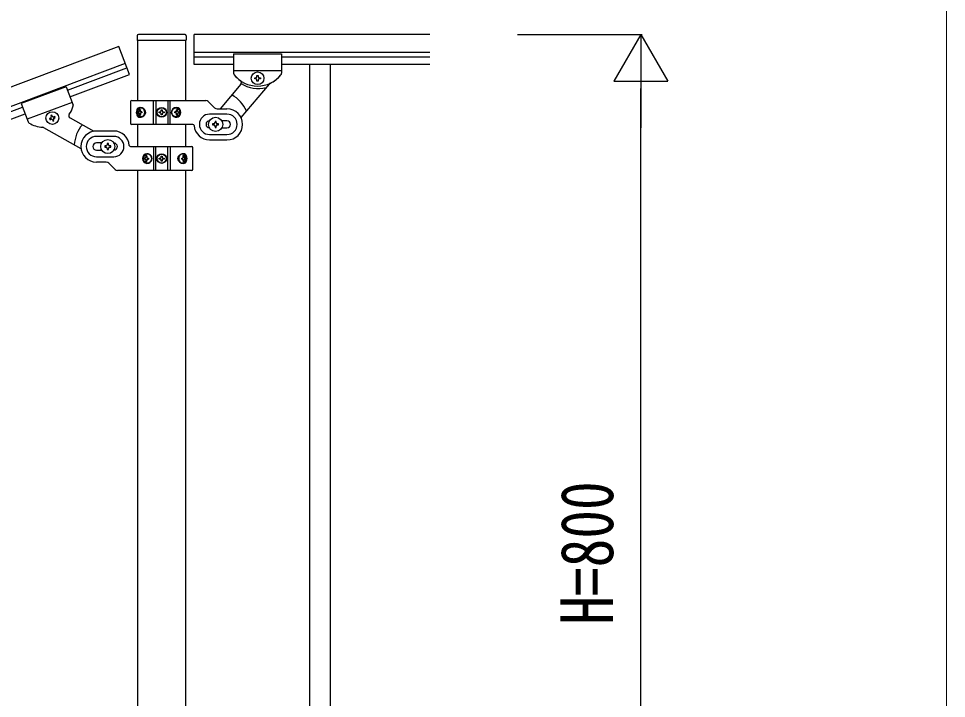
# Model space of a CAD drawing. Units: millimetres, scale not verified. Extents: x -4015 to 4015, y -2862 to 2860.
# Drawn here: x 3060 to 3835, y 1206 to 1774 of the extents above; entities that cross this region are included whole.
import ezdxf
from ezdxf.enums import TextEntityAlignment as Align

# ---------------------------------------------------------------- set-up
doc = ezdxf.new("R2010")
doc.units = ezdxf.units.MM
doc.header["$LTSCALE"] = 10
doc.layers.add('0-3_YKK_A1', color=4, linetype='Continuous')
doc.layers.add('0-4_YKK_D', color=6, linetype='Continuous')
doc.layers.add('0-5_YKK_ZWAK', color=92, linetype='Continuous', lineweight=18)
doc.styles.add('ＭＳ ゴシック', font='')
doc.styles.get('ＭＳ ゴシック').set_extended_font_data('MS Gothic')

msp = doc.modelspace()

# ---------------------------------------------------------------- linework, layer by layer
at = {"layer": '0-3_YKK_A1'}
for p, q in [((3159.19, 1759.1), (3159.19, 1755.6)), ((3199.19, 1760.1), (3160.19, 1760.1)), ((3200.19, 1759.1), (3200.19, 1755.6)), ((3206.69, 1735.14), (3206.69, 1760.14)), ((3403.54, 1760.14), (3206.69, 1760.14)), ((3159.44, 1755.1), (3159.44, 1704.9)), ((3199.69, 1755.1), (3159.69, 1755.1)), ((3199.94, 1704.9), (3199.94, 1755.1)), ((3144.03, 1750.06), (2363.11, 1457.16)), ((3152.77, 1726.77), (3144.03, 1750.06)), ((3403.54, 1745.14), (3206.69, 1745.14)), ((3239.69, 1744.14), (3239.69, 1727.82)), ((3239.69, 1744.14), (3279.69, 1744.14)), ((3239.69, 1744.14), (3239.69, 1727.8)), ((3239.69, 1744.14), (3279.69, 1744.14)), ((3279.69, 1744.14), (3279.69, 1727.82)), ((3279.69, 1744.14), (3279.69, 1727.82)), ((3149.3, 1736.02), (2368.37, 1443.11)), ((3239.69, 1741.14), (3206.69, 1741.14)), ((3239.69, 1735.14), (3206.69, 1735.14)), ((3403.54, 1741.14), (3279.69, 1741.14)), ((3403.54, 1735.14), (3279.69, 1735.14)), ((3303.19, 1735.14), (3303.19, 1075.14)), ((3320.19, 1735.14), (3320.19, 1075.14)), ((3100.98, 1713.75), (3150.66, 1732.38)), ((3239.69, 1730.14), (3279.69, 1730.14)), ((3239.69, 1730.14), (3279.69, 1730.14)), ((3103.08, 1708.13), (3152.77, 1726.77)), ((3258.25, 1723.16), (3257.29, 1723.16)), ((3261.13, 1724.12), (3262.09, 1724.12)), ((3099.92, 1716.56), (3062.47, 1702.51)), ((3099.92, 1716.56), (3105.66, 1701.26)), ((3245.71, 1718.75), (3228.45, 1698.18)), ((3269.26, 1718.82), (3245.84, 1690.9)), ((3153.69, 1704.14), (3153.69, 1686.14)), ((3154.69, 1705.14), (3216.45, 1705.14)), ((3172.74, 1685.14), (3172.74, 1705.14)), ((3174.69, 1705.14), (3174.69, 1685.14)), ((3184.69, 1705.14), (3184.69, 1685.14)), ((3186.63, 1685.14), (3186.63, 1705.14)), ((3223.81, 1699.02), (3218.57, 1704.26)), ((2415.66, 1456.57), (3063.57, 1699.59)), ((3062.47, 1702.51), (3068.2, 1687.23)), ((3104.84, 1703.45), (3067.39, 1689.4)), ((3161.98, 1697.35), (3161.36, 1697.35)), ((3192.81, 1697.35), (3192.05, 1697.35)), ((3225.93, 1698.14), (3234.19, 1698.14)), ((2417.76, 1450.96), (3065.67, 1693.97)), ((3086.88, 1690.28), (3085.98, 1689.95)), ((3089.91, 1690.4), (3090.81, 1690.73)), ((3103.2, 1690.67), (3123.13, 1679.42)), ((3160.17, 1695.58), (3160.5, 1695.58)), ((3160.17, 1694.7), (3160.5, 1694.7)), ((3161.36, 1692.94), (3161.98, 1692.94)), ((3162.99, 1695.58), (3162.37, 1695.58)), ((3162.99, 1694.7), (3162.37, 1694.7)), ((3178.46, 1694.73), (3177.64, 1694.73)), ((3180.92, 1695.55), (3181.74, 1695.55)), ((3191.45, 1695.58), (3190.69, 1695.58)), ((3191.45, 1694.7), (3190.69, 1694.7)), ((3192.05, 1692.94), (3192.81, 1692.94)), ((3193.74, 1695.58), (3194.21, 1695.58)), ((3193.74, 1694.7), (3194.21, 1694.7)), ((3234.19, 1693.64), (3219.69, 1693.64)), ((3081.13, 1682.46), (3112.3, 1664.86)), ((3205.72, 1685.14), (3154.69, 1685.14)), ((3159.44, 1685.14), (3159.44, 1666.58)), ((3199.94, 1666.58), (3199.94, 1685.14)), ((3223.19, 1685.64), (3222.19, 1685.64)), ((3226.19, 1684.64), (3227.19, 1684.64)), ((3234.19, 1688.14), (3229.77, 1688.14)), ((3229.77, 1682.14), (3234.19, 1682.14)), ((3139.69, 1679.58), (3125.19, 1679.58)), ((3139.69, 1675.08), (3125.19, 1675.08)), ((3219.69, 1676.64), (3234.19, 1676.64)), ((3129.61, 1669.58), (3125.19, 1669.58)), ((3133.19, 1667.08), (3132.19, 1667.08)), ((3136.19, 1666.08), (3137.19, 1666.08)), ((3153.65, 1666.58), (3204.69, 1666.58)), ((3172.74, 1666.58), (3172.74, 1646.58)), ((3174.69, 1646.58), (3174.69, 1666.58)), ((3184.69, 1646.58), (3184.69, 1666.58)), ((3186.63, 1666.58), (3186.63, 1646.58)), ((3205.69, 1647.58), (3205.69, 1665.58)), ((3219.69, 1672.14), (3234.19, 1672.14)), ((3125.19, 1663.58), (3129.61, 1663.58)), ((3125.19, 1658.08), (3139.69, 1658.08)), ((3167.33, 1658.79), (3166.56, 1658.79)), ((3198.02, 1658.79), (3197.4, 1658.79)), ((3133.45, 1653.58), (3125.19, 1653.58)), ((3135.57, 1652.71), (3140.81, 1647.46)), ((3165.63, 1657.02), (3165.17, 1657.02)), ((3165.63, 1656.14), (3165.17, 1656.14)), ((3166.56, 1654.38), (3167.33, 1654.38)), ((3167.93, 1657.02), (3168.69, 1657.02)), ((3167.93, 1656.14), (3168.69, 1656.14)), ((3178.46, 1656.17), (3177.64, 1656.17)), ((3180.92, 1656.99), (3181.74, 1656.99)), ((3196.38, 1657.02), (3197.01, 1657.02)), ((3196.38, 1656.14), (3197.01, 1656.14)), ((3197.4, 1654.38), (3198.02, 1654.38)), ((3199.2, 1657.02), (3198.88, 1657.02)), ((3199.2, 1656.14), (3198.88, 1656.14)), ((3204.69, 1646.58), (3142.93, 1646.58)), ((3159.44, 1646.58), (3159.44, 1083.64)), ((3199.94, 1082.84), (3199.94, 1646.58))]:
    msp.add_line(p, q, dxfattribs=at)
for points in [[(3257.29, 1723.16), (3257.29, 1724.12), (3258.25, 1724.12)], [(3259.21, 1725.08), (3259.21, 1726.04), (3260.17, 1726.04), (3260.17, 1725.08)], [(3260.17, 1722.2), (3260.17, 1721.24), (3259.21, 1721.24), (3259.21, 1722.2)], [(3262.09, 1724.12), (3262.09, 1723.16), (3261.13, 1723.16)], [(3160.5, 1695.58), (3160.62, 1695.6), (3160.74, 1695.65), (3160.85, 1695.73), (3160.95, 1695.84), (3161.04, 1695.97), (3161.11, 1696.13), (3161.16, 1696.29), (3161.2, 1696.46)], [(3161.82, 1696.46), (3161.81, 1696.29), (3161.83, 1696.13), (3161.87, 1695.97), (3161.94, 1695.84), (3162.03, 1695.73), (3162.13, 1695.65), (3162.25, 1695.6), (3162.37, 1695.58)], [(3179.28, 1696.37), (3179.28, 1697.19), (3180.1, 1697.19), (3180.1, 1696.37)], [(3191.45, 1695.58), (3191.6, 1695.6), (3191.74, 1695.65), (3191.87, 1695.73), (3191.98, 1695.84), (3192.07, 1695.97), (3192.13, 1696.13), (3192.16, 1696.29), (3192.16, 1696.46)], [(3192.92, 1696.46), (3192.95, 1696.29), (3193.01, 1696.13), (3193.09, 1695.97), (3193.19, 1695.84), (3193.31, 1695.73), (3193.45, 1695.65), (3193.59, 1695.6), (3193.74, 1695.58)], [(3085.98, 1689.95), (3086.32, 1689.05), (3087.22, 1689.38)], [(3088.34, 1691.86), (3088, 1692.76), (3087.1, 1692.42), (3087.44, 1691.52)], [(3088.45, 1688.82), (3088.79, 1687.92), (3089.69, 1688.26), (3089.35, 1689.16)], [(3090.81, 1690.73), (3090.48, 1691.63), (3089.58, 1691.3)], [(3161.2, 1693.82), (3161.16, 1693.99), (3161.11, 1694.15), (3161.04, 1694.31), (3160.95, 1694.44), (3160.85, 1694.55), (3160.74, 1694.63), (3160.62, 1694.68), (3160.5, 1694.7)], [(3162.37, 1694.7), (3162.25, 1694.68), (3162.13, 1694.63), (3162.03, 1694.55), (3161.94, 1694.44), (3161.87, 1694.31), (3161.83, 1694.15), (3161.81, 1693.99), (3161.82, 1693.82)], [(3177.64, 1694.73), (3177.64, 1695.55), (3178.46, 1695.55)], [(3180.1, 1693.91), (3180.1, 1693.09), (3179.28, 1693.09), (3179.28, 1693.91)], [(3181.74, 1695.55), (3181.74, 1694.73), (3180.92, 1694.73)], [(3192.16, 1693.82), (3192.16, 1693.99), (3192.13, 1694.15), (3192.07, 1694.31), (3191.98, 1694.44), (3191.87, 1694.55), (3191.74, 1694.63), (3191.6, 1694.68), (3191.45, 1694.7)], [(3193.74, 1694.7), (3193.59, 1694.68), (3193.45, 1694.63), (3193.31, 1694.55), (3193.19, 1694.44), (3193.09, 1694.31), (3193.01, 1694.15), (3192.95, 1693.99), (3192.92, 1693.82)], [(3222.19, 1685.64), (3222.19, 1684.64), (3223.19, 1684.64)], [(3225.19, 1686.64), (3225.19, 1687.64), (3224.19, 1687.64), (3224.19, 1686.64)], [(3224.19, 1683.64), (3224.19, 1682.64), (3225.19, 1682.64), (3225.19, 1683.64)], [(3227.19, 1684.64), (3227.19, 1685.64), (3226.19, 1685.64)], [(3132.19, 1667.08), (3132.19, 1666.08), (3133.19, 1666.08)], [(3135.19, 1668.08), (3135.19, 1669.08), (3134.19, 1669.08), (3134.19, 1668.08)], [(3137.19, 1666.08), (3137.19, 1667.08), (3136.19, 1667.08)], [(3134.19, 1665.08), (3134.19, 1664.08), (3135.19, 1664.08), (3135.19, 1665.08)], [(3165.63, 1657.02), (3165.78, 1657.04), (3165.93, 1657.09), (3166.06, 1657.17), (3166.18, 1657.28), (3166.29, 1657.42), (3166.37, 1657.57), (3166.42, 1657.73), (3166.45, 1657.91)], [(3167.22, 1657.91), (3167.22, 1657.73), (3167.25, 1657.57), (3167.31, 1657.42), (3167.4, 1657.28), (3167.51, 1657.17), (3167.64, 1657.09), (3167.78, 1657.04), (3167.93, 1657.02)], [(3179.28, 1657.81), (3179.28, 1658.63), (3180.1, 1658.63), (3180.1, 1657.81)], [(3197.01, 1657.02), (3197.13, 1657.04), (3197.24, 1657.09), (3197.35, 1657.17), (3197.43, 1657.28), (3197.5, 1657.42), (3197.55, 1657.57), (3197.56, 1657.73), (3197.55, 1657.91)], [(3198.18, 1657.91), (3198.21, 1657.73), (3198.26, 1657.57), (3198.34, 1657.42), (3198.42, 1657.28), (3198.52, 1657.17), (3198.64, 1657.09), (3198.76, 1657.04), (3198.88, 1657.02)], [(3166.45, 1655.26), (3166.42, 1655.43), (3166.37, 1655.6), (3166.29, 1655.75), (3166.18, 1655.88), (3166.06, 1655.99), (3165.93, 1656.08), (3165.78, 1656.13), (3165.63, 1656.14)], [(3167.93, 1656.14), (3167.78, 1656.13), (3167.64, 1656.08), (3167.51, 1655.99), (3167.4, 1655.88), (3167.31, 1655.75), (3167.25, 1655.6), (3167.22, 1655.43), (3167.22, 1655.26)], [(3177.64, 1656.17), (3177.64, 1656.99), (3178.46, 1656.99)], [(3180.1, 1655.35), (3180.1, 1654.53), (3179.28, 1654.53), (3179.28, 1655.35)], [(3181.74, 1656.99), (3181.74, 1656.17), (3180.92, 1656.17)], [(3197.55, 1655.26), (3197.56, 1655.43), (3197.55, 1655.6), (3197.5, 1655.75), (3197.43, 1655.88), (3197.35, 1655.99), (3197.24, 1656.08), (3197.13, 1656.13), (3197.01, 1656.14)], [(3198.88, 1656.14), (3198.76, 1656.13), (3198.64, 1656.08), (3198.52, 1655.99), (3198.42, 1655.88), (3198.34, 1655.75), (3198.26, 1655.6), (3198.21, 1655.43), (3198.18, 1655.26)]]:
    msp.add_lwpolyline(points, dxfattribs=at)
for centre, radius in [((3259.69, 1723.64), 5.3), ((3179.69, 1695.14), 4), ((3179.69, 1695.14), 3.75), ((3088.4, 1690.34), 5.3), ((3224.69, 1685.14), 5.9), ((3134.69, 1666.58), 5.9), ((3179.69, 1656.58), 4), ((3179.69, 1656.58), 3.75)]:
    msp.add_circle(centre, radius, dxfattribs=at)
for centre, radius, start, end in [((3160.19, 1759.1), 1, 90, 180), ((3199.19, 1759.1), 1, 0, 90), ((3159.69, 1755.6), 0.5, 180, 270), ((3199.69, 1755.6), 0.5, 270, 0), ((3241.69, 1727.82), 2, 180, 218.49995), ((3241.69, 1727.8), 2, 180, 224.93002), ((3277.69, 1727.82), 2, 321.50005, 0), ((3277.69, 1727.82), 2, 321.50004, 0), ((3259.69, 1742.14), 25, 218.49995, 321.50005), ((3259.69, 1742.14), 25, 219.04626, 234.94492), ((3244.18, 1720.04), 2, 320, 54.94492), ((3258.25, 1725.08), 0.96, 270, 0), ((3258.25, 1722.2), 0.96, 0, 90), ((3261.13, 1725.08), 0.96, 180, 270), ((3261.13, 1722.2), 0.96, 90, 180), ((3259.69, 1742.14), 25, 294.29151, 321.50004), ((3260.19, 1742.14), 27, 238.26331, 284.36577), ((3270.8, 1717.53), 2, 114.29151, 140), ((3154.69, 1704.14), 1, 90, 180), ((3216.45, 1702.14), 3, 45, 90), ((3224.69, 1685.14), 28, 23.48523, 61.32819), ((3081.9, 1707.66), 25, 325.61508, 341.51374), ((3103.79, 1700.56), 2, 335.62998, 20.56), ((3178.46, 1696.37), 0.82, 270, 0), ((3180.92, 1696.37), 0.82, 180, 270), ((3225.93, 1701.14), 3, 225, 270), ((3234.19, 1685.14), 13, 270, 90), ((3086.54, 1691.18), 0.96, 290.56, 20.56), ((3087.55, 1688.49), 0.96, 20.56, 110.56), ((3089.24, 1692.19), 0.96, 200.56, 290.56), ((3090.25, 1689.5), 0.96, 110.56, 200.56), ((3104.18, 1692.41), 2, 145.61508, 240.56), ((3178.46, 1693.91), 0.82, 0, 90), ((3180.92, 1693.91), 0.82, 90, 180), ((3219.69, 1685.14), 8.5, 90, 270), ((3234.19, 1685.14), 8.5, 270, 90), ((3070.07, 1687.93), 2, 200.56, 239.05996), ((3081.9, 1707.66), 25, 239.05996, 266.26849), ((3080.14, 1680.72), 2, 60.56, 86.26849), ((3134.69, 1666.58), 28, 139.23181, 177.07477), ((3154.69, 1686.14), 1, 180, 270), ((3205.72, 1684.14), 1, 4.09604, 90), ((3219.69, 1685.14), 13, 184.09604, 270), ((3219.69, 1685.14), 3, 90, 270), ((3223.19, 1686.64), 1, 270, 0), ((3223.19, 1683.64), 1, 0, 90), ((3226.19, 1686.64), 1, 180, 270), ((3226.19, 1683.64), 1, 90, 180), ((3234.19, 1685.14), 3, 270, 90), ((3125.19, 1666.58), 13, 90, 270), ((3125.19, 1666.58), 8.5, 90, 270), ((3139.69, 1666.58), 13, 4.09604, 90), ((3139.69, 1666.58), 8.5, 270, 90), ((3125.19, 1666.58), 3, 90, 270), ((3133.19, 1668.08), 1, 270, 0), ((3133.19, 1665.08), 1, 0, 90), ((3136.19, 1668.08), 1, 180, 270), ((3136.19, 1665.08), 1, 90, 180), ((3139.69, 1666.58), 3, 270, 90), ((3153.65, 1667.58), 1, 184.09604, 270), ((3204.69, 1665.58), 1, 0, 90), ((3178.46, 1657.81), 0.82, 270, 0), ((3180.92, 1657.81), 0.82, 180, 270), ((3133.45, 1650.58), 3, 45, 90), ((3178.46, 1655.35), 0.82, 0, 90), ((3180.92, 1655.35), 0.82, 90, 180), ((3142.93, 1649.58), 3, 225, 270), ((3204.69, 1647.58), 1, 270, 0)]:
    msp.add_arc(centre, radius, start, end, dxfattribs=at)
for centre, major_axis, ratio, start_param, end_param in [((3161.3, 1695.14), (0, 4), 0.7075, 6.283185, 9.424778), ((3162.01, 1695.14), (0, 4), 0.7075, 0.125258, 3.016335), ((3166.21, 1695.14), (0, 7.22), 0.707107, 1.260243, 1.386402), ((3161.3, 1695.14), (5.06, 0), 0.790514, 4.712389, 7.853982), ((3166.84, 1695.14), (0, 7.22), 0.707107, 1.260243, 1.386402), ((3162.81, 1695.14), (0, 3.83), 0.707107, 3.098265, 6.326513), ((3192.19, 1695.14), (4.49, 0), 0.890869, 1.570796, 4.712389), ((3191.27, 1695.14), (0, -3.83), 0.866157, 3.116598, 6.30818), ((3188.61, 1695.14), (0, -7.22), 0.499772, 1.755191, 1.881349), ((3192.19, 1695.14), (0, 4), 0.865, 3.141593, 6.283185), ((3189.38, 1695.14), (0, -7.22), 0.499772, 1.755191, 1.881349), ((3165.27, 1695.14), (0, 7.22), 0.707107, 1.509641, 1.631951), ((3166.21, 1695.14), (0, 7.22), 0.707107, 1.755191, 1.881349), ((3166.84, 1695.14), (0, 7.22), 0.707107, 1.755191, 1.881349), ((3168.08, 1695.14), (0, 7.22), 0.707107, 1.509641, 1.631951), ((3187.09, 1695.14), (0, -7.22), 0.499772, 1.509641, 1.631951), ((3188.61, 1695.14), (0, -7.22), 0.499772, 1.260243, 1.386402), ((3189.38, 1695.14), (0, -7.22), 0.499772, 1.260243, 1.386402), ((3190.61, 1695.14), (0, -7.22), 0.499772, 1.509641, 1.631951), ((3167.19, 1656.58), (0, -4), 0.865, 3.141593, 6.283185), ((3170, 1656.58), (0, 7.22), 0.499772, 1.260243, 1.386402), ((3167.19, 1656.58), (-4.49, 0), 0.890869, 1.570796, 4.712389), ((3170.76, 1656.58), (0, 7.22), 0.499772, 1.260243, 1.386402), ((3168.1, 1656.58), (0, 3.83), 0.866157, 3.116598, 6.30818), ((3198.07, 1656.58), (-5.06, 0), 0.790514, 4.712389, 7.853982), ((3196.57, 1656.58), (0, -3.83), 0.707107, 3.098265, 6.326513), ((3192.54, 1656.58), (0, -7.22), 0.707107, 1.755191, 1.881349), ((3197.37, 1656.58), (0, -4), 0.7075, 0.125258, 3.016335), ((3193.16, 1656.58), (0, -7.22), 0.707107, 1.755191, 1.881349), ((3198.07, 1656.58), (0, -4), 0.7075, 6.283185, 9.424778), ((3168.77, 1656.58), (0, 7.22), 0.499772, 1.509641, 1.631951), ((3170, 1656.58), (0, 7.22), 0.499772, 1.755191, 1.881349), ((3170.76, 1656.58), (0, 7.22), 0.499772, 1.755191, 1.881349), ((3172.29, 1656.58), (0, 7.22), 0.499772, 1.509641, 1.631951), ((3191.29, 1656.58), (0, -7.22), 0.707107, 1.509641, 1.631951), ((3192.54, 1656.58), (0, -7.22), 0.707107, 1.260243, 1.386402), ((3193.16, 1656.58), (0, -7.22), 0.707107, 1.260243, 1.386402), ((3194.11, 1656.58), (0, -7.22), 0.707107, 1.509641, 1.631951)]:
    msp.add_ellipse(centre, major_axis=major_axis, ratio=ratio, start_param=start_param, end_param=end_param, dxfattribs=at)
for centre, major_axis, ratio in [((3162.57, 1695.14), (0, 3.83), 0.707107), ((3191.44, 1695.14), (0, -3.83), 0.866157), ((3167.94, 1656.58), (0, 3.83), 0.866157), ((3196.8, 1656.58), (0, -3.83), 0.707107)]:
    msp.add_ellipse(centre, major_axis=major_axis, ratio=ratio, dxfattribs=at)
at = {"layer": '0-4_YKK_D'}
for p, q in [((3476.69, 1760.1), (3580.69, 1760.1)), ((3579.69, 1760.1), (3557.19, 1721.13)), ((3579.69, 1760.1), (3602.19, 1721.13)), ((3579.69, 1760.1), (3579.69, 1682.16)), ((3557.19, 1721.13), (3602.19, 1721.13)), ((3579.69, 1005.1), (3579.69, 1715.1))]:
    msp.add_line(p, q, dxfattribs=at)
at = {"layer": '0-5_YKK_ZWAK', "color": 7}
msp.add_line((3834.72, 2810.1), (3834.72, -2489.9), dxfattribs=at)

# ---------------------------------------------------------------- texts
at = {"layer": '0-4_YKK_D', "style": 'ＭＳ ゴシック', "width": 0.8}
msp.add_text('H=800', height=43.99, rotation=90, dxfattribs=at).set_placement((3569.69, 1267.3), align=Align.BOTTOM_LEFT)

doc.saveas('drawing.dxf')
